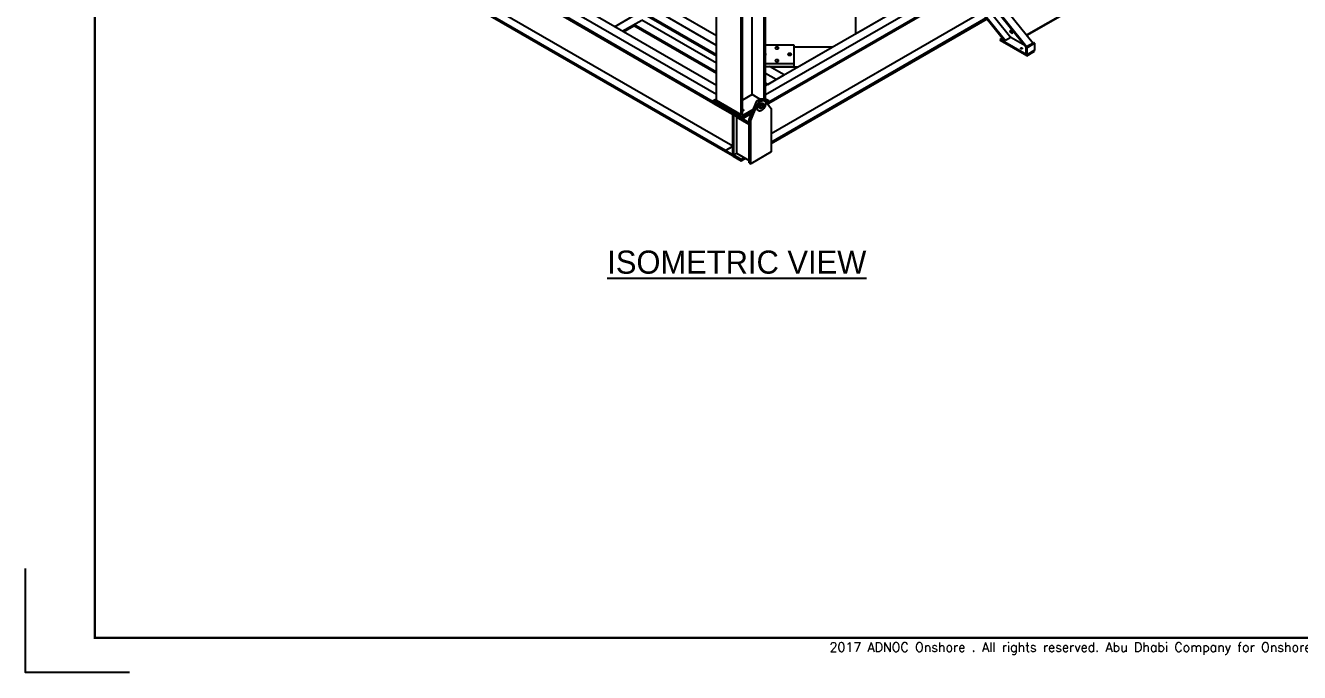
# Model space of a CAD drawing. Header units: millimetres. Extents: x 0 to 16187, y -20471 to 6290.
# Drawn here: x 0 to 552, y 1477 to 1757 of the extents above; entities that cross this region are included whole.
import ezdxf
from ezdxf.enums import TextEntityAlignment as Align

# ---------------------------------------------------------------- set-up
doc = ezdxf.new("R2010")
doc.units = ezdxf.units.MM
doc.layers.add('BORDER1', color=3, linetype='Continuous')
doc.layers.add('BORDER2', color=7, linetype='Continuous')
doc.styles.add('ROMANC', font='ROMANC', dxfattribs={"height": 5})
doc.styles.add('ROMAND-1', font='ic-romand.shx')
doc.styles.add('ROMANS', font='ROMANS.shx', dxfattribs={"width": 0.8})
doc.styles.add('ROMANT', font='ROMANT', dxfattribs={"height": 4})

# ---------------------------------------------------------------- blocks, each defined once
blk = doc.blocks.new('*U609')
at = {"layer": 'BORDER1', "color": 154, "true_color": 0x1859a9, "const_width": 1}
blk.add_lwpolyline([(1.81, 811), (1144, 811), (1144, 0), (0, 0), (0, 811)], close=True, dxfattribs=at)
at = {"layer": 'BORDER2'}
blk.add_lwpolyline([(15, -15), (-30, -15), (-30, 30)], dxfattribs=at)
at = {"layer": 'BORDER2', "color": 154, "true_color": 0x1859a9, "style": 'ROMANS'}
blk.add_text('2017 ADNOC Onshore . All rights reserved. Abu Dhabi Company for Onshore Petroleum Operations Ltd. Restricted Circulation', height=4, dxfattribs=at).set_placement((489.5, -2), align=Align.TOP_CENTER)
at = {"layer": 'BORDER2', "flags": 8}
for tag, height, style, p in [('REV-A', 3.24, 'ROMANS', (986.93, 140.25)), ('RE-A', 8.06, 'ROMANT', (1084.63, 7.17))]:
    blk.add_attdef(tag, text='', height=height, dxfattribs=dict(at, style=style)).set_placement(p, align=Align.CENTER)
at = {"layer": 'BORDER2', "style": 'ROMANS', "width": 3.830216}
blk.add_attdef('DATE-A', text='', height=3.24, dxfattribs=at).set_placement((995.51, 140.25), (1008.51, 140.25), align=Align.FIT)
at = {"layer": 'BORDER2'}
for tag, height, style, p in [('DRN-A', 3.24, 'ROMANS', (1018.38, 140.25)), ('CHD-A', 3.24, 'ROMANS', (1032.35, 140.25)), ('APD-A', 3.24, 'ROMANS', (1046.64, 140.25)), ('CONS_CONT_VEND', 4.2, 'ROMANC', (1061.39, 72.83))]:
    blk.add_attdef(tag, text='', height=height, dxfattribs=dict(at, style=style)).set_placement(p, align=Align.CENTER)
at = {"layer": 'BORDER2', "style": 'ROMANS', "width": 0.8}
for tag, p, height in [('1:X', (997.23, 122.55), 3.5), ('LOC', (1042.74, 122.55), 3.5), ('PROJ_NO', (1118.64, 122.55), 3.5), ('CONS_DRG_NO', (1011, 63), 3)]:
    blk.add_attdef(tag, p, '', height=height, dxfattribs=at)
at = {"layer": 'BORDER2', "lineweight": 30, "width": 0.8, "flags": 104}
blk.add_attdef('COMMENTS-A', text='', height=2.2, dxfattribs=at).set_placement((1055.21, 142.07), align=Align.MIDDLE_LEFT)
at = {"layer": 'BORDER2', "style": 'ROMANS', "width": 0.8}
for tag, p in [('PROJECT_TITLE_1', (1061.07, 55.35)), ('PROJECT_TITLE_2', (1061.07, 49.3))]:
    blk.add_attdef(tag, text='', height=3.5, dxfattribs=at).set_placement(p, align=Align.MIDDLE)
at = {"layer": 'BORDER2', "style": 'ROMANT', "width": 0.8}
for tag, p in [('DRG_TITLE_1', (1061.07, 36.31)), ('DRG_TITLE_2', (1061.07, 28.31)), ('DRG_TITLE_3', (1061.07, 20.31))]:
    blk.add_attdef(tag, text='', height=5, dxfattribs=at).set_placement(p, align=Align.CENTER)
at = {"layer": 'BORDER2', "style": 'ROMANT'}
for tag, p in [('AR', (995, 7.17)), ('PA', (1011.74, 7.17)), ('DC', (1028.45, 7.17)), ('TS', (1120.84, 7.17))]:
    blk.add_attdef(tag, p, '', height=8.06, dxfattribs=at)
for tag, p in [('SRNO', (1074.7, 7.17)), ('SH', (1115.8, 7.18))]:
    blk.add_attdef(tag, text='', height=8.06, dxfattribs=at).set_placement(p, align=Align.RIGHT)
at = {"layer": 'BORDER2', "style": 'ROMANS', "flags": 2}
blk.add_attdef('TB_VERSION', text='', height=2, dxfattribs=at).set_placement((1, -1), align=Align.TOP_LEFT)

msp = doc.modelspace()

# ---------------------------------------------------------------- linework, layer by layer
at = {"color": 7, "linetype": 'Continuous', "lineweight": 25}
for p, q in [((299.25148, 1724.78007), (299.25148, 1863.75545)), ((319.79293, 1725.05762), (319.79293, 1863.36765)), ((320.46469, 1724.78007), (320.46469, 1863.75545)), ((309.85808, 1718.65701), (309.85808, 1857.63239)), ((310.52984, 1719.0448), (310.52984, 1858.02018)), ((306.33316, 1705.02188), (96.56286, 1826.1197)), ((314.68409, 1727.34155), (314.68409, 1828.65481)), ((303.12643, 1703.17068), (93.35613, 1824.26849)), ((303.12643, 1702.57869), (93.35613, 1823.6765)), ((320.46469, 1731.24581), (441.71936, 1801.24464)), ((320.46469, 1727.3597), (445.08519, 1799.30159)), ((321.8789, 1724.29001), (448.45101, 1797.35854)), ((359.36855, 1780.32893), (359.36855, 1753.70453)), ((321.8789, 1723.69802), (410.42637, 1774.81539)), ((412.13863, 1774.29964), (433.31907, 1747.95138)), ((412.4363, 1774.47149), (433.61674, 1748.12322)), ((415.08795, 1776.00225), (436.26839, 1749.65399)), ((299.25148, 1731.24581), (240.22221, 1765.32268)), ((299.25148, 1748.70061), (267.00741, 1767.31472)), ((411.18304, 1766.60193), (423.52391, 1751.25)), ((411.38633, 1766.89118), (424.33709, 1750.78057)), ((413.73746, 1768.24846), (426.68822, 1752.13785)), ((433.4098, 1753.21005), (461.5595, 1769.46053)), ((461.20595, 1768.84815), (433.63397, 1752.93119)), ((297.83727, 1723.69802), (232.97782, 1761.14058)), ((297.83727, 1724.29001), (233.49055, 1761.43658)), ((299.25148, 1727.3597), (236.85638, 1763.37963)), ((255.05484, 1756.75999), (263.47188, 1761.61904)), ((299.25148, 1744.61857), (263.47188, 1765.2737)), ((299.25148, 1744.00617), (263.47188, 1764.66129)), ((299.25148, 1752.78265), (281.18957, 1763.20957)), ((322.91481, 1710.52447), (413.99496, 1763.10393)), ((322.91481, 1706.82206), (416.02783, 1760.57506)), ((322.91481, 1706.23007), (416.35287, 1760.17071)), ((359.36855, 1753.70453), (374.36855, 1762.36385)), ((258.43127, 1754.81081), (266.84831, 1759.66987)), ((258.96169, 1754.50461), (263.47188, 1757.10829)), ((299.25148, 1737.06557), (263.47188, 1757.72069)), ((263.47188, 1757.10829), (263.47188, 1757.72069)), ((299.25148, 1736.45316), (263.47188, 1757.10829)), ((299.25148, 1740.96392), (266.84831, 1759.66987)), ((427.07037, 1754.61182), (426.50469, 1754.93838)), ((426.50469, 1754.3668), (426.80521, 1754.54029)), ((426.50469, 1754.3668), (427.07037, 1754.04024)), ((427.31212, 1754.24765), (426.80521, 1754.54029)), ((332.87908, 1748.85369), (320.46469, 1748.85369)), ((332.87908, 1740.77166), (332.87908, 1748.85369)), ((423.06097, 1751.8259), (422.08654, 1751.26338)), ((433.57702, 1744.63006), (422.08654, 1751.26338)), ((422.08654, 1751.26338), (422.08654, 1750.8551)), ((433.57702, 1744.22179), (422.08654, 1750.8551)), ((424.33709, 1750.78057), (423.52391, 1751.25)), ((426.68822, 1752.13785), (424.33709, 1750.78057)), ((432.78126, 1748.62041), (426.68822, 1752.13785)), ((427.07037, 1754.04024), (427.31786, 1754.18311)), ((436.58223, 1749.83516), (433.22347, 1747.89619)), ((433.57702, 1747.69209), (436.93578, 1749.63106)), ((436.93578, 1749.63106), (436.58223, 1749.83516)), ((436.93578, 1749.63106), (436.93578, 1746.56903)), ((349.34408, 1747.91753), (332.87908, 1747.91753)), ((334.34408, 1739.25821), (349.34408, 1747.91753)), ((433.22347, 1747.89619), (433.22347, 1744.83416)), ((433.22347, 1747.89619), (433.57702, 1747.69209)), ((433.22347, 1744.83416), (433.57702, 1744.63006)), ((433.57702, 1747.69209), (433.57702, 1744.63006)), ((433.57702, 1744.63006), (436.93578, 1746.56903)), ((433.57702, 1744.22179), (436.93578, 1746.16076)), ((433.57702, 1744.63006), (433.57702, 1744.22179)), ((436.93578, 1746.16076), (436.93578, 1746.56903)), ((320.46469, 1740.77166), (332.87908, 1740.77166)), ((320.46469, 1739.54685), (332.87908, 1739.54685)), ((322.67905, 1739.25821), (322.17905, 1739.54685)), ((328.51156, 1735.89117), (322.17905, 1739.54685)), ((334.34408, 1739.25821), (322.67905, 1739.25821)), ((332.87908, 1739.54685), (332.87908, 1740.77166)), ((324.97603, 1733.85015), (320.46469, 1736.45449)), ((321.44049, 1731.80913), (320.46469, 1732.37245)), ((321.44049, 1731.80913), (324.97603, 1733.85015)), ((324.97603, 1733.85015), (328.51156, 1735.89117)), ((314.68409, 1727.34155), (310.52984, 1724.94335)), ((318.03282, 1725.40837), (314.68409, 1727.34155)), ((320.91008, 1731.50293), (320.46469, 1731.76004)), ((297.83727, 1724.78007), (299.25148, 1725.59648)), ((309.85808, 1717.8406), (297.83727, 1724.78007)), ((297.83727, 1724.12683), (297.83727, 1724.78007)), ((309.85808, 1717.18737), (297.83727, 1724.12683)), ((297.83727, 1723.4736), (297.83727, 1724.12683)), ((309.85808, 1716.53413), (297.83727, 1723.4736)), ((309.85808, 1718.65701), (299.25148, 1724.78007)), ((313.36887, 1716.60969), (316.14389, 1723.28877)), ((314.07598, 1716.20149), (316.851, 1722.88056)), ((316.14389, 1723.28877), (316.851, 1722.88056)), ((318.04417, 1722.56632), (317.91015, 1722.48896)), ((319.87028, 1725.01297), (319.16318, 1725.42117)), ((319.95742, 1724.67399), (319.74529, 1724.79646)), ((320.13979, 1724.77914), (322.91481, 1721.30404)), ((320.46469, 1724.78007), (320.2418, 1724.6514)), ((320.46469, 1725.59648), (321.8789, 1724.78007)), ((321.8789, 1724.78007), (320.68803, 1724.09259)), ((321.8789, 1724.12683), (321.04507, 1723.64548)), ((321.8789, 1723.4736), (321.40211, 1723.19836)), ((321.8789, 1724.12683), (321.8789, 1724.78007)), ((321.8789, 1723.4736), (321.8789, 1724.12683)), ((322.91481, 1721.30404), (322.91481, 1702.5236)), ((306.33316, 1701.31947), (306.33316, 1718.56903)), ((306.49226, 1718.47718), (306.49226, 1700.63563)), ((306.65136, 1701.13578), (306.65136, 1718.38534)), ((307.88879, 1717.52772), (308.01287, 1717.59935)), ((313.36887, 1714.36414), (307.88879, 1717.52772)), ((307.88879, 1717.52772), (307.88879, 1702.01345)), ((315.14942, 1720.89522), (309.85808, 1717.8406)), ((314.79238, 1720.03587), (309.85808, 1717.18737)), ((314.43534, 1719.17652), (309.85808, 1716.53413)), ((310.52984, 1719.0448), (309.85808, 1718.65701)), ((309.85808, 1717.18737), (309.85808, 1717.8406)), ((309.85808, 1716.53413), (309.85808, 1717.18737)), ((313.36887, 1715.18055), (310.44111, 1716.87071)), ((313.36887, 1716.60969), (314.07598, 1716.20149)), ((313.36887, 1697.82926), (313.36887, 1716.60969)), ((314.07598, 1697.42105), (314.07598, 1716.20149)), ((317.2455, 1720.46621), (317.45763, 1720.34375)), ((303.12643, 1703.17068), (306.33316, 1705.02188)), ((303.12643, 1702.57869), (303.12643, 1703.17068)), ((303.12643, 1703.17068), (306.33316, 1701.31947)), ((306.49226, 1700.63563), (303.12643, 1702.57869)), ((306.49226, 1700.63563), (309.85808, 1698.69258)), ((306.65136, 1701.13578), (308.03024, 1701.93179)), ((309.85808, 1699.28458), (306.65136, 1701.13578)), ((307.88879, 1702.01345), (313.36887, 1698.84986)), ((309.85808, 1699.28458), (311.23697, 1700.08059)), ((309.85808, 1698.69258), (311.7497, 1699.78459)), ((309.85808, 1698.69258), (309.85808, 1699.28458)), ((322.91481, 1702.5236), (314.07598, 1697.42105)), ((313.36887, 1697.82926), (314.07598, 1697.42105))]:
    msp.add_line(p, q, dxfattribs=at)
msp.add_line((0, 1476.98256), (0, 1476.98256))
at = {"color": 7, "linetype": 'Continuous', "lineweight": 25, "flags": 128}
for points in [[(426.50469, 1754.93838), (426.44961, 1754.96301), (426.3973, 1754.97207), (426.35038, 1754.96511), (426.31119, 1754.94248), (426.28171, 1754.90531), (426.2634, 1754.85548), (426.2572, 1754.79546), (426.2634, 1754.72829), (426.28171, 1754.65732), (426.31119, 1754.58611), (426.35038, 1754.51823), (426.3973, 1754.4571), (426.44961, 1754.40576), (426.50469, 1754.3668)], [(427.27534, 1754.36786), (427.24235, 1754.35028), (427.19543, 1754.34332), (427.14312, 1754.35238), (427.08805, 1754.37701), (427.03298, 1754.41597), (426.98067, 1754.4673), (426.93374, 1754.52844), (426.89456, 1754.59631), (426.86507, 1754.66752), (426.84677, 1754.73849), (426.8463, 1754.74117)], [(427.07037, 1754.04024), (427.12544, 1754.01561), (427.17775, 1754.00655), (427.22468, 1754.01351), (427.26386, 1754.03614), (427.29335, 1754.07331), (427.31165, 1754.12315), (427.31786, 1754.18316), (427.31165, 1754.25033), (427.29335, 1754.32131), (427.26386, 1754.39251), (427.22468, 1754.46039), (427.17775, 1754.52153), (427.12544, 1754.57286), (427.07037, 1754.61182)], [(320.46469, 1744.54218), (320.52376, 1744.59142), (320.57471, 1744.65083), (320.60935, 1744.71403), (320.62688, 1744.77954), (320.62688, 1744.84582), (320.60935, 1744.91133), (320.57471, 1744.97453), (320.52376, 1745.03393), (320.46469, 1745.08318)], [(324.62908, 1747.5548), (324.63787, 1747.4887), (324.66403, 1747.42416), (324.70695, 1747.36268), (324.76563, 1747.3057), (324.83869, 1747.25456), (324.92441, 1747.21046), (325.02079, 1747.17443), (325.12557, 1747.14731), (325.23629, 1747.12975), (325.35035, 1747.12215), (325.46509, 1747.12469), (325.57781, 1747.13731), (325.68588, 1747.15971), (325.78675, 1747.19138), (325.87807, 1747.23156), (325.9577, 1747.27932), (326.02376, 1747.33354), (326.07471, 1747.39295), (326.10935, 1747.45614), (326.12688, 1747.52165), (326.12688, 1747.58794), (326.10935, 1747.65345), (326.07471, 1747.71665), (326.02376, 1747.77605), (325.9577, 1747.83027), (325.87807, 1747.87803), (325.78675, 1747.91821), (325.68588, 1747.94988), (325.57781, 1747.97228), (325.46509, 1747.9849), (325.35035, 1747.98744), (325.23629, 1747.97984), (325.12557, 1747.96228), (325.02079, 1747.93516), (324.92441, 1747.89913), (324.83869, 1747.85503), (324.76563, 1747.80389), (324.70695, 1747.74691), (324.66403, 1747.68543), (324.63787, 1747.62089), (324.62908, 1747.5548)], [(330.12908, 1744.81268), (330.13787, 1744.74659), (330.16403, 1744.68204), (330.20695, 1744.62056), (330.26563, 1744.56359), (330.33869, 1744.51245), (330.42441, 1744.46834), (330.52079, 1744.43231), (330.62557, 1744.4052), (330.73629, 1744.38763), (330.85035, 1744.38003), (330.96509, 1744.38257), (331.07781, 1744.39519), (331.18588, 1744.4176), (331.28675, 1744.44926), (331.37807, 1744.48945), (331.4577, 1744.53721), (331.52376, 1744.59142), (331.57471, 1744.65083), (331.60935, 1744.71403), (331.62688, 1744.77954), (331.62688, 1744.84582), (331.60935, 1744.91133), (331.57471, 1744.97453), (331.52376, 1745.03393), (331.4577, 1745.08815), (331.37807, 1745.13591), (331.28675, 1745.17609), (331.18588, 1745.20776), (331.07781, 1745.23017), (330.96509, 1745.24279), (330.85035, 1745.24533), (330.73629, 1745.23772), (330.62557, 1745.22016), (330.52079, 1745.19304), (330.42441, 1745.15701), (330.33869, 1745.11291), (330.26563, 1745.06177), (330.20695, 1745.00479), (330.16403, 1744.94331), (330.13787, 1744.87877), (330.12908, 1744.81268)], [(431.52641, 1747.52831), (431.57528, 1747.49293), (431.60928, 1747.45217), (431.62672, 1747.40806), (431.62672, 1747.36281), (431.60928, 1747.3187), (431.57528, 1747.27794), (431.52641, 1747.24257), (431.46514, 1747.21436), (431.39452, 1747.19472), (431.31811, 1747.18466), (431.23974, 1747.18466), (431.16333, 1747.19472), (431.09271, 1747.21436), (431.03144, 1747.24257), (430.98257, 1747.27794), (430.94857, 1747.3187), (430.93113, 1747.36281), (430.93113, 1747.40806), (430.94857, 1747.45217), (430.98257, 1747.49293), (431.03144, 1747.52831), (431.09271, 1747.55652), (431.16333, 1747.57615), (431.23974, 1747.58622), (431.31811, 1747.58622), (431.39452, 1747.57615), (431.46514, 1747.55652), (431.52641, 1747.52831)], [(324.62908, 1742.07056), (324.63787, 1742.00447), (324.66403, 1741.93993), (324.70695, 1741.87845), (324.76563, 1741.82147), (324.83869, 1741.77033), (324.92441, 1741.72623), (325.02079, 1741.6902), (325.12557, 1741.66308), (325.23629, 1741.64552), (325.35035, 1741.63791), (325.46509, 1741.64045), (325.57781, 1741.65307), (325.68588, 1741.67548), (325.78675, 1741.70715), (325.87807, 1741.74733), (325.9577, 1741.79509), (326.02376, 1741.84931), (326.07471, 1741.90871), (326.10935, 1741.97191), (326.12688, 1742.03742), (326.12688, 1742.10371), (326.10935, 1742.16921), (326.07471, 1742.23241), (326.02376, 1742.29182), (325.9577, 1742.34603), (325.87807, 1742.39379), (325.78675, 1742.43398), (325.68588, 1742.46564), (325.57781, 1742.48805), (325.46509, 1742.50067), (325.35035, 1742.50321), (325.23629, 1742.49561), (325.12557, 1742.47804), (325.02079, 1742.45093), (324.92441, 1742.4149), (324.83869, 1742.37079), (324.76563, 1742.31966), (324.70695, 1742.26268), (324.66403, 1742.2012), (324.63787, 1742.13665), (324.62908, 1742.07056)], [(315.84329, 1722.56525), (315.86393, 1722.68121), (315.90672, 1722.86959), (315.96122, 1723.06001), (316.02705, 1723.25115), (316.10374, 1723.44166), (316.19077, 1723.63021), (316.28751, 1723.81548), (316.39329, 1723.99616), (316.50736, 1724.171), (316.62894, 1724.33875), (316.75716, 1724.49825), (316.89112, 1724.64838), (317.02989, 1724.78809), (317.17248, 1724.91638), (317.31791, 1725.03237), (317.46516, 1725.13524), (317.61318, 1725.22428), (317.76094, 1725.29884), (317.9074, 1725.35842), (317.96552, 1725.378)], [(316.14389, 1723.28877), (316.23282, 1723.48914), (316.33185, 1723.68658), (316.44035, 1723.87983), (316.5576, 1724.06762), (316.68284, 1724.24872), (316.81527, 1724.42198), (316.95402, 1724.58625), (317.09818, 1724.74047), (317.24684, 1724.88365), (317.399, 1725.01484), (317.5537, 1725.1332), (317.70992, 1725.23796), (317.86665, 1725.32844), (318.02287, 1725.40405), (318.17757, 1725.4643), (318.32974, 1725.50879), (318.47839, 1725.53725), (318.62256, 1725.54948), (318.76131, 1725.5454), (318.89373, 1725.52504), (319.01898, 1725.48854), (319.13623, 1725.43613), (319.16318, 1725.42117)], [(316.61925, 1724.32601), (316.60517, 1724.34261), (316.5726, 1724.39633), (316.55718, 1724.45256), (316.55939, 1724.50946), (316.57917, 1724.56523), (316.61588, 1724.61806), (316.66834, 1724.66626), (316.73486, 1724.70827), (316.81331, 1724.74276), (316.90117, 1724.7686), (316.99561, 1724.78497), (317.03021, 1724.7884)], [(316.72763, 1721.61082), (316.73383, 1721.78522), (316.75238, 1721.96555), (316.78316, 1722.15055), (316.82596, 1722.33892), (316.88046, 1722.52934), (316.94629, 1722.72048), (317.02298, 1722.911), (317.11001, 1723.09955), (317.20675, 1723.28482), (317.31253, 1723.4655), (317.4266, 1723.64033), (317.54818, 1723.80809), (317.67639, 1723.96759), (317.81036, 1724.11772), (317.94912, 1724.25742), (318.09172, 1724.38572), (318.23715, 1724.50171), (318.3844, 1724.60458), (318.53242, 1724.69361), (318.68018, 1724.76818), (318.82664, 1724.82775), (318.97078, 1724.87192), (319.11159, 1724.90038), (319.24807, 1724.91292), (319.37928, 1724.90945), (319.50428, 1724.89001), (319.62221, 1724.85472), (319.73224, 1724.80384), (319.74529, 1724.79646)], [(317.2455, 1720.46621), (317.20675, 1720.49001), (317.11001, 1720.56359), (317.02298, 1720.65166), (316.94629, 1720.75363), (316.88046, 1720.86876), (316.82596, 1720.99626), (316.78316, 1721.13522), (316.75238, 1721.28468), (316.73383, 1721.44359), (316.72763, 1721.61082)], [(316.851, 1722.88056), (316.93993, 1723.08093), (317.03896, 1723.27838), (317.14745, 1723.47163), (317.2647, 1723.65941), (317.38995, 1723.84052), (317.52238, 1724.01377), (317.66112, 1724.17804), (317.80529, 1724.33227), (317.95394, 1724.47544), (318.10611, 1724.60664), (318.26081, 1724.725), (318.41703, 1724.82976), (318.57376, 1724.92024), (318.72998, 1724.99585), (318.88468, 1725.05609), (319.03685, 1725.10059), (319.1855, 1725.12904), (319.32966, 1725.14127), (319.46841, 1725.1372), (319.60084, 1725.11684), (319.72609, 1725.08034), (319.84334, 1725.02793), (319.95183, 1724.95994), (320.05086, 1724.87684), (320.13979, 1724.77914)], [(316.93976, 1721.48836), (316.94596, 1721.66276), (316.96451, 1721.84309), (316.9953, 1722.02809), (317.03809, 1722.21646), (317.09259, 1722.40688), (317.15842, 1722.59802), (317.23512, 1722.78854), (317.32214, 1722.97709), (317.41888, 1723.16235), (317.52466, 1723.34304), (317.63874, 1723.51787), (317.76031, 1723.68563), (317.88853, 1723.84513), (318.02249, 1723.99526), (318.16126, 1724.13496), (318.30385, 1724.26326), (318.44929, 1724.37925), (318.59653, 1724.48212), (318.74455, 1724.57115), (318.89231, 1724.64571), (319.03877, 1724.70529), (319.18291, 1724.74946), (319.32372, 1724.77792), (319.4602, 1724.79046), (319.59141, 1724.78699), (319.71641, 1724.76755), (319.83434, 1724.73226), (319.94437, 1724.68138), (320.04572, 1724.61526), (320.13768, 1724.53436), (320.21961, 1724.43926), (320.29094, 1724.33061), (320.35115, 1724.20919), (320.39984, 1724.07584), (320.43666, 1723.9315), (320.46135, 1723.77719), (320.47374, 1723.61397), (320.47374, 1723.443), (320.46135, 1723.26549), (320.43666, 1723.08266), (320.39984, 1722.89581), (320.35115, 1722.70625), (320.29094, 1722.5153), (320.21961, 1722.32431), (320.13768, 1722.13461), (320.04572, 1721.94753), (319.94437, 1721.7644), (319.83434, 1721.58648), (319.71641, 1721.41504), (319.59141, 1721.25127), (319.4602, 1721.09631), (319.32372, 1720.95127), (319.18291, 1720.81715), (319.03877, 1720.6949), (318.89231, 1720.58538), (318.74455, 1720.48934), (318.59653, 1720.40747), (318.44929, 1720.34034), (318.30385, 1720.28842), (318.16126, 1720.25208), (318.02249, 1720.23156), (317.88853, 1720.22702), (317.76031, 1720.23849), (317.63874, 1720.26588), (317.52466, 1720.309), (317.41888, 1720.36755), (317.32214, 1720.44112), (317.23512, 1720.5292), (317.15842, 1720.63116), (317.09259, 1720.7463), (317.03809, 1720.87379), (316.9953, 1721.01276), (316.96451, 1721.16222), (316.94596, 1721.32113), (316.93976, 1721.48836)], [(317.82364, 1721.99862), (317.82985, 1722.12292), (317.84837, 1722.25264), (317.87896, 1722.38595), (317.92117, 1722.52099), (317.97443, 1722.65586), (318.03797, 1722.78867), (318.11092, 1722.91755), (318.19224, 1723.04069), (318.28079, 1723.15637), (318.37534, 1723.26295), (318.47455, 1723.35896), (318.57702, 1723.44302), (318.68133, 1723.51398), (318.78601, 1723.57083), (318.88959, 1723.61276), (318.99061, 1723.63921), (319.08765, 1723.64978), (319.17936, 1723.64434), (319.26445, 1723.62296), (319.34172, 1723.58594), (319.41008, 1723.5338), (319.46859, 1723.46727), (319.51641, 1723.38729), (319.55287, 1723.29498), (319.57747, 1723.19163), (319.58986, 1723.0787), (319.58986, 1722.95777), (319.57747, 1722.83053), (319.55287, 1722.69879), (319.51641, 1722.56437), (319.46859, 1722.42918), (319.41008, 1722.2951), (319.34172, 1722.16403), (319.26445, 1722.0378), (319.17936, 1721.91818), (319.08765, 1721.80685), (318.99061, 1721.70538), (318.88959, 1721.61519), (318.78601, 1721.53754), (318.68133, 1721.47352), (318.57702, 1721.42405), (318.47455, 1721.3898), (318.37534, 1721.37125), (318.28079, 1721.36868), (318.19224, 1721.38212), (318.11092, 1721.41137), (318.03797, 1721.45603), (317.97443, 1721.51547), (317.92117, 1721.58885), (317.87896, 1721.67515), (317.84837, 1721.77315), (317.82985, 1721.88148), (317.82364, 1721.99862)], [(318.67144, 1723.50787), (318.67062, 1723.48843), (318.65823, 1723.3612), (318.63363, 1723.22945), (318.59717, 1723.09504), (318.54935, 1722.95984), (318.49085, 1722.82577), (318.42248, 1722.6947), (318.34521, 1722.56846), (318.26012, 1722.44884), (318.16841, 1722.33752), (318.07137, 1722.23604), (317.97035, 1722.14585), (317.86677, 1722.0682), (317.82437, 1722.04055)], [(318.67144, 1723.50787), (318.67062, 1723.48843), (318.65823, 1723.3612), (318.63363, 1723.22945), (318.59717, 1723.09504), (318.54935, 1722.95984), (318.49085, 1722.82577), (318.42248, 1722.6947), (318.34521, 1722.56846), (318.26012, 1722.44884), (318.16841, 1722.33752), (318.07137, 1722.23604), (317.97035, 1722.14585), (317.86677, 1722.0682), (317.82437, 1722.04055)], [(319.2151, 1723.63932), (319.25646, 1723.58973), (319.30428, 1723.50975), (319.34074, 1723.41744), (319.36534, 1723.31409), (319.37773, 1723.20116), (319.37773, 1723.08023), (319.36534, 1722.95299), (319.34074, 1722.82125), (319.30428, 1722.68683), (319.25646, 1722.55164), (319.19795, 1722.41757), (319.12959, 1722.28649), (319.05232, 1722.16026), (318.96723, 1722.04064), (318.87552, 1721.92931), (318.77848, 1721.82784), (318.67746, 1721.73765), (318.57388, 1721.66), (318.4692, 1721.59599), (318.36489, 1721.54651), (318.26241, 1721.51226), (318.16321, 1721.49372), (318.06866, 1721.49115), (317.98011, 1721.50458), (317.97288, 1721.50646)], [(319.21735, 1723.63696), (319.25646, 1723.58973), (319.30428, 1723.50975), (319.34074, 1723.41744), (319.36534, 1723.31409), (319.37773, 1723.20116), (319.37773, 1723.08023), (319.36534, 1722.95299), (319.34074, 1722.82125), (319.30428, 1722.68683), (319.25646, 1722.55164), (319.19795, 1722.41757), (319.12959, 1722.28649), (319.05232, 1722.16026), (318.96723, 1722.04064), (318.87552, 1721.92931), (318.77848, 1721.82784), (318.67746, 1721.73765), (318.57388, 1721.66), (318.4692, 1721.59599), (318.36489, 1721.54651), (318.26241, 1721.51226), (318.16321, 1721.49372), (318.06866, 1721.49115), (317.98557, 1721.50324)], [(310.52984, 1720.90281), (310.57007, 1720.89567), (310.65984, 1720.87213), (310.7409, 1720.83971), (310.81062, 1720.79946), (310.86677, 1720.75267), (310.90755, 1720.70084), (310.93164, 1720.64564), (310.93828, 1720.58885), (310.92724, 1720.53229), (310.89888, 1720.47777), (310.85411, 1720.42705), (310.79438, 1720.38176), (310.7216, 1720.34336), (310.63811, 1720.31307), (310.54659, 1720.29188), (310.52984, 1720.28914)]]:
    msp.add_lwpolyline(points, dxfattribs=at)
at = {"color": 7, "linetype": 'Continuous', "lineweight": 25}
for centre, radius, start, end in [((427.10226, 1754.99981), 0.54717, 190.0362206, 237.1199422), ((316.39734, 1723.84252), 2.08332, 315.2161201, 344.7892564)]:
    msp.add_arc(centre, radius, start, end, dxfattribs=at)

# ---------------------------------------------------------------- block references
at = {"layer": 'BORDER1'}
msp.add_blockref('*U609', (30, 1491.98256), dxfattribs=at)

# ---------------------------------------------------------------- texts
at = {"color": 7, "style": 'ROMAND-1'}
msp.add_text('%%UISOMETRIC VIEW', height=10, dxfattribs=at).set_placement((251.91376, 1649.78632))

doc.saveas('drawing.dxf')
